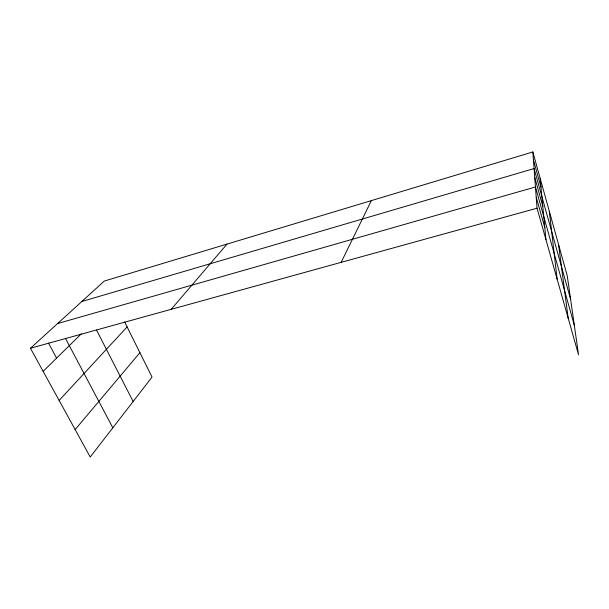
<?xml version="1.0" encoding="UTF-8"?>
<svg xmlns="http://www.w3.org/2000/svg" width="609" height="609" viewBox="0 0 609 609"><rect width="100%" height="100%" fill="white"/><g stroke="black" fill="none" stroke-linecap="round" stroke-linejoin="round"><path stroke-width="0.91" d="M341.147 262.357L371.361 200.605M75.128 429.573L139.91 352.672M171.205 309.334L227.012 244.095M59.134 400.448L127.114 326.926M43.14 371.345L81.317 333.816M124.647 321.971L152.029 377.062L90.223 457.039L30.45 348.241L104.314 281.061L532.837 151.961L567.238 275.717L578.55 354.819L537.039 208.202L532.837 151.961M81.865 301.478L534.078 168.556L570.603 299.27M57.596 323.546L535.456 186.978L574.31 325.198M30.45 348.241L537.039 208.202M48.476 343.065L56.591 358.122M65.399 338.269L112.825 427.792M96.557 330.131L133.143 401.506M536.217 197.202L544.827 227.713M534.74 177.455L542.786 206.162M533.438 159.984L540.982 187.07M558.567 244.521L568.182 318.21M549.364 211.407L557.113 279.097M540.153 178.285L545.953 239.702"/></g></svg>
